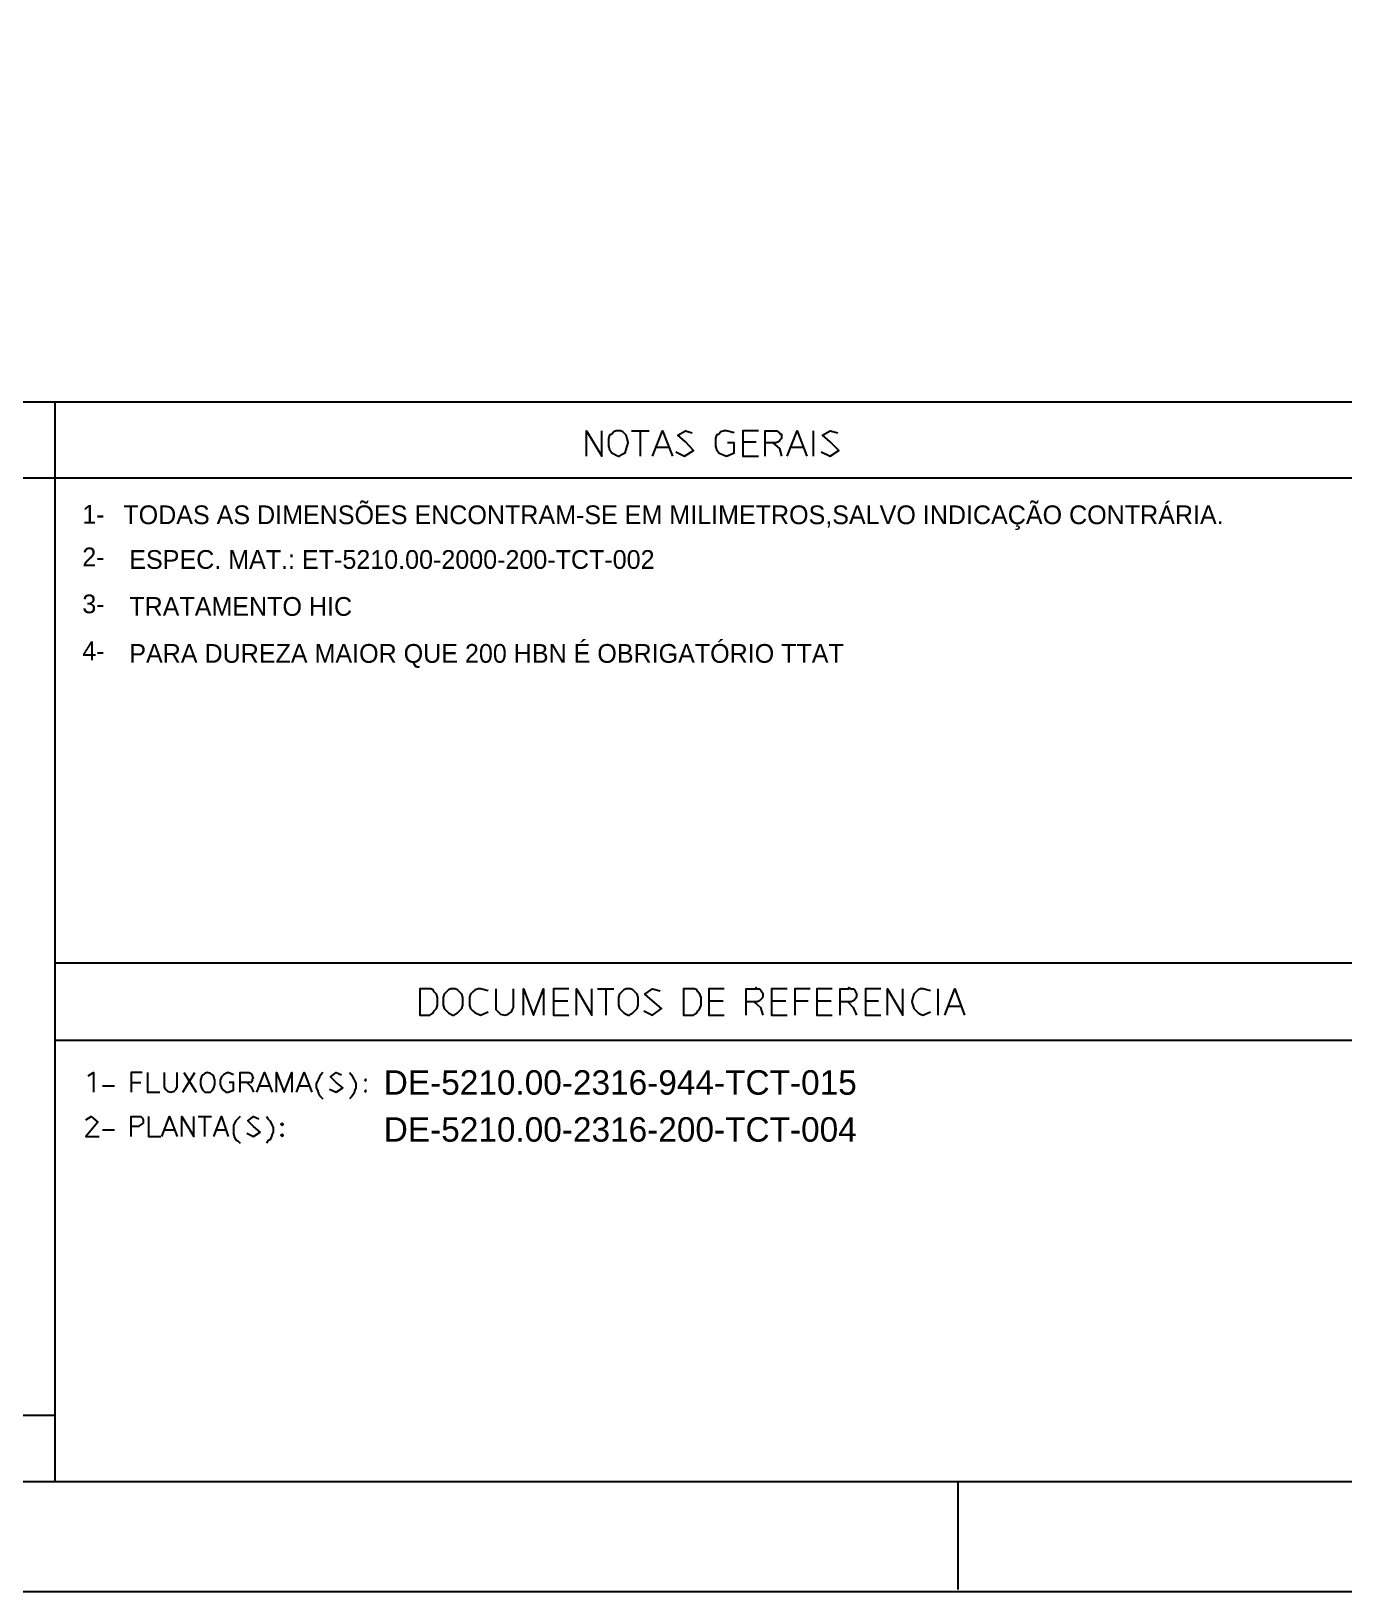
# Model space of a CAD drawing. Extents: x 0 to 597, y 0 to 422.
# Drawn here: x 139.8 to 258.9, y 0 to 141.5 of the extents above; entities that cross this region are included whole.
import ezdxf

# ---------------------------------------------------------------- set-up
doc = ezdxf.new("R2010")
doc.units = 0
doc.header["$MEASUREMENT"] = 0
doc.layers.add('GT_1', color=7, linetype='Continuous')
doc.styles.add('HTX1', font='O8116901', dxfattribs={"width": 1.02})

msp = doc.modelspace()

# ---------------------------------------------------------------- linework, layer by layer
at = {"linetype": 'Continuous'}
msp.add_lwpolyline([(0, 421.74), (597.11, 421.74), (597.11, 0), (0, 0)], close=True, dxfattribs=at)
at = {"layer": 'GT_1', "flags": 128}
for points in [[(25, 10), (583.8, 10), (583.8, 409.8)], [(453.8, 107.9), (25, 107.9)], [(142, 107.9), (142, 10)], [(190.2, 103), (190.2, 105.3), (191.6, 103), (191.6, 105.3)], [(193.2, 103), (193.3, 103.1), (193.5, 103.2), (193.7, 103.3), (193.8, 103.6), (193.9, 103.9), (194, 104.2), (193.9, 104.6), (193.8, 104.9), (193.7, 105), (193.5, 105.2), (193.3, 105.3), (193.1, 105.3), (192.9, 105.3), (192.7, 105.2), (192.5, 105), (192.3, 104.9), (192.2, 104.6), (192.2, 104.2), (192.2, 103.9), (192.3, 103.6), (192.5, 103.3), (192.7, 103.2), (192.9, 103.1), (193.1, 103), (193.2, 103)], [(194.3, 105.3), (195.9, 105.3)], [(195.1, 103), (195.1, 105.3)], [(196.2, 103), (197.1, 105.3), (198, 103)], [(198.3, 103.4), (199.1, 103), (199.9, 103.5), (199.2, 104.3), (198.5, 104.9), (199.2, 105.3), (199.8, 105.1)], [(203.6, 105.1), (202.9, 105.3), (202.7, 105.3), (202.4, 105.2), (202.2, 105), (202, 104.9), (201.9, 104.6), (201.9, 104.2), (201.9, 103.9), (202, 103.6), (202.2, 103.3), (202.4, 103.2), (202.7, 103.1), (202.9, 103), (203.6, 103.3), (203.6, 104.2), (203, 104.2)], [(205.8, 105.3), (204.4, 105.3), (204.4, 103), (205.8, 103)], [(206.4, 103), (206.4, 105.3), (207.3, 105.3), (207.5, 105.3), (207.6, 105.2), (207.7, 105.1), (207.8, 105), (207.9, 105), (207.9, 104.8), (207.9, 104.6), (207.8, 104.5), (207.7, 104.4), (207.6, 104.3), (207.4, 104.2), (207.3, 104.2), (206.4, 104.2)], [(208.4, 103), (209.3, 105.3), (210.2, 103)], [(210.8, 103), (210.8, 105.3)], [(211.5, 103.4), (212.3, 103), (213.1, 103.5), (212.3, 104.3), (211.6, 104.9), (212.3, 105.3), (213, 105.1)], [(196.5, 103.8), (197.7, 103.8)], [(204.4, 104.3), (205.6, 104.3)], [(207.1, 104.2), (207.7, 103.7), (207.9, 103)], [(208.7, 103.8), (209.9, 103.8)], [(328.9, 101), (25, 101)], [(453.8, 57), (142, 57)], [(176, 52.3), (176.1, 52.4), (176.3, 52.5), (176.4, 52.7), (176.6, 52.9), (176.7, 53.2), (176.7, 53.5), (176.7, 53.9), (176.6, 54.2), (176.4, 54.4), (176.3, 54.6), (176.1, 54.7), (175.9, 54.7), (175.1, 54.7), (175.1, 52.3), (175.9, 52.3), (176, 52.3)], [(178.2, 52.3), (178.3, 52.4), (178.5, 52.5), (178.7, 52.7), (178.9, 52.9), (179, 53.2), (179, 53.5), (179, 53.9), (178.9, 54.2), (178.7, 54.4), (178.5, 54.6), (178.3, 54.7), (178.1, 54.7), (177.9, 54.7), (177.7, 54.6), (177.5, 54.4), (177.3, 54.2), (177.2, 53.9), (177.2, 53.5), (177.2, 53.2), (177.3, 52.9), (177.5, 52.7), (177.7, 52.5), (177.9, 52.4), (178.1, 52.3), (178.2, 52.3)], [(181.3, 54.5), (180.6, 54.7), (180.4, 54.7), (180.1, 54.6), (179.9, 54.4), (179.7, 54.2), (179.6, 53.9), (179.6, 53.5), (179.6, 53.2), (179.7, 52.9), (179.9, 52.7), (180.1, 52.5), (180.4, 52.4), (180.6, 52.3), (181.3, 52.6)], [(182, 54.7), (182, 53), (182, 52.8), (182.2, 52.6), (182.4, 52.4), (182.8, 52.3), (183.1, 52.4), (183.4, 52.6), (183.5, 52.8), (183.6, 53), (183.6, 54.7)], [(184.5, 52.3), (184.5, 54.7), (185.4, 52.3), (186.3, 54.7), (186.3, 52.3)], [(188.6, 54.7), (187.2, 54.7), (187.2, 52.3), (188.6, 52.3)], [(189.3, 52.3), (189.3, 54.7), (190.7, 52.3), (190.7, 54.7)], [(191.2, 54.7), (192.7, 54.7)], [(192, 52.3), (192, 54.7)], [(194.1, 52.3), (194.2, 52.4), (194.4, 52.5), (194.6, 52.7), (194.8, 52.9), (194.9, 53.2), (194.9, 53.5), (194.9, 53.9), (194.8, 54.2), (194.6, 54.4), (194.4, 54.6), (194.2, 54.7), (194, 54.7), (193.8, 54.7), (193.6, 54.6), (193.4, 54.4), (193.2, 54.2), (193.1, 53.9), (193.1, 53.5), (193.1, 53.2), (193.2, 52.9), (193.4, 52.7), (193.6, 52.5), (193.8, 52.4), (194, 52.3), (194.1, 52.3)], [(195.4, 52.7), (196.2, 52.3), (197, 52.9), (196.2, 53.6), (195.5, 54.2), (196.2, 54.7), (196.9, 54.5)], [(199.9, 52.3), (200, 52.4), (200.2, 52.5), (200.3, 52.7), (200.5, 52.9), (200.6, 53.2), (200.6, 53.5), (200.6, 53.9), (200.5, 54.2), (200.3, 54.4), (200.2, 54.6), (200, 54.7), (199.8, 54.7), (199, 54.7), (199, 52.3), (199.8, 52.3), (199.9, 52.3)], [(202.7, 54.7), (201.3, 54.7), (201.3, 52.3), (202.7, 52.3)], [(204.7, 52.3), (204.7, 54.7), (205.6, 54.7), (205.6, 54.8), (205.7, 54.7), (205.9, 54.7), (206, 54.6), (206.1, 54.4), (206.2, 54.3), (206.2, 54.1), (206.2, 54), (206.1, 53.8), (206, 53.7), (205.9, 53.6), (205.7, 53.5), (205.6, 53.5), (204.7, 53.5)], [(208.4, 54.7), (207, 54.7), (207, 52.3), (208.4, 52.3)], [(210.5, 54.7), (209.1, 54.7), (209.1, 52.3)], [(212.5, 54.7), (211.1, 54.7), (211.1, 52.3), (212.5, 52.3)], [(213.2, 52.3), (213.2, 54.7), (214, 54.7), (214, 54.8), (214.2, 54.7), (214.4, 54.7), (214.5, 54.6), (214.6, 54.4), (214.7, 54.3), (214.7, 54.1), (214.7, 54), (214.6, 53.8), (214.5, 53.7), (214.4, 53.6), (214.2, 53.5), (214, 53.5), (213.2, 53.5)], [(216.9, 54.7), (215.5, 54.7), (215.5, 52.3), (216.9, 52.3)], [(217.5, 52.3), (217.5, 54.7), (218.9, 52.3), (218.9, 54.7)], [(221.4, 54.5), (220.7, 54.7), (220.5, 54.7), (220.3, 54.6), (220.1, 54.4), (219.9, 54.2), (219.8, 53.9), (219.7, 53.5), (219.8, 53.2), (219.9, 52.9), (220.1, 52.7), (220.3, 52.5), (220.5, 52.4), (220.7, 52.3), (221.4, 52.6)], [(222.1, 52.3), (222.1, 54.7)], [(222.7, 52.3), (223.6, 54.7), (224.5, 52.3)], [(187.2, 53.6), (188.5, 53.6)], [(201.3, 53.6), (202.6, 53.6)], [(205.4, 53.5), (206, 53), (206.2, 52.3)], [(207, 53.6), (208.3, 53.6)], [(209.1, 53.6), (210.3, 53.6)], [(211.1, 53.6), (212.4, 53.6)], [(213.9, 53.5), (214.4, 53), (214.7, 52.3)], [(215.5, 53.6), (216.7, 53.6)], [(223, 53.1), (224.2, 53.1)], [(453.8, 50), (142, 50)], [(145, 46.8), (145.5, 47.1), (145.5, 45.3)], [(149.9, 47.1), (148.9, 47.1), (148.9, 45.3)], [(150.4, 47.1), (150.4, 45.3), (151.5, 45.3)], [(151.9, 47.1), (151.9, 45.8), (152, 45.6), (152.2, 45.4), (152.5, 45.3), (152.8, 45.4), (153, 45.6), (153.1, 45.8), (153.1, 47.1)], [(153.6, 45.3), (154.7, 47.1)], [(153.7, 47.1), (154.8, 45.3)], [(155.9, 45.3), (156.1, 45.3), (156.3, 45.5), (156.4, 45.7), (156.5, 46), (156.5, 46.4), (156.4, 46.7), (156.3, 46.9), (156.1, 47), (155.8, 47.1), (155.6, 47), (155.4, 46.9), (155.3, 46.7), (155.2, 46.4), (155.2, 46), (155.3, 45.7), (155.4, 45.5), (155.6, 45.3), (155.8, 45.3), (155.9, 45.3)], [(158.2, 46.9), (157.7, 47.1), (157.5, 47), (157.3, 46.9), (157.1, 46.7), (157, 46.4), (157, 46), (157.1, 45.7), (157.3, 45.5), (157.5, 45.3), (157.7, 45.3), (158.2, 45.5), (158.2, 46.2), (157.8, 46.2)], [(158.8, 45.3), (158.8, 47.1), (159.5, 47.1), (159.6, 47.1), (159.8, 47), (159.9, 46.9), (159.9, 46.8), (160, 46.6), (159.9, 46.5), (159.9, 46.3), (159.8, 46.2), (159.6, 46.2), (159.5, 46.2), (158.8, 46.2)], [(160.3, 45.3), (161, 47.1), (161.7, 45.3)], [(162.1, 45.3), (162.1, 47.1), (162.8, 45.3), (163.5, 47.1), (163.5, 45.3)], [(163.9, 45.3), (164.6, 47.1), (165.3, 45.3)], [(166.3, 47.1), (166.1, 46.9), (166, 46.7), (165.9, 46.5), (165.8, 46.3), (165.7, 46.1), (165.7, 45.9), (165.7, 45.7), (165.8, 45.5), (165.9, 45.2), (166, 45), (166.1, 44.9), (166.3, 44.7)], [(166.9, 45.6), (167.5, 45.3), (168.1, 45.7), (167.5, 46.2), (167, 46.7), (167.5, 47.1), (168, 46.9)], [(168.7, 47.1), (168.9, 46.9), (169, 46.7), (169.1, 46.5), (169.2, 46.3), (169.3, 46.1), (169.3, 45.9), (169.3, 45.7), (169.2, 45.5), (169.1, 45.2), (169, 45), (168.9, 44.9), (168.7, 44.7)], [(146.3, 45.9), (147.4, 45.9)], [(148.9, 46.2), (149.8, 46.2)], [(159.4, 46.2), (159.8, 45.8), (160, 45.3)], [(160.5, 45.9), (161.4, 45.9)], [(164.1, 45.9), (165, 45.9)], [(170.2, 46.3), (170.2, 46.4), (170.2, 46.5), (170.1, 46.4), (170.2, 46.3)], [(170.2, 45.3), (170.2, 45.4), (170.2, 45.5), (170.1, 45.4), (170.2, 45.3)], [(144.8, 42.8), (145.3, 43.1), (145.9, 42.6), (144.8, 41.3), (146, 41.3)], [(148.9, 41.3), (148.9, 43.1), (149.6, 43.1), (149.8, 43.1), (149.9, 43), (150, 42.8), (150, 42.7), (150, 42.5), (149.9, 42.4), (149.7, 42.3), (149.6, 42.2), (148.9, 42.2)], [(150.5, 43.1), (150.5, 41.3), (151.6, 41.3)], [(151.7, 41.3), (152.4, 43.1), (153.1, 41.3)], [(153.5, 41.3), (153.5, 43.1), (154.6, 41.3), (154.6, 43.1)], [(155, 43.1), (156.2, 43.1)], [(155.6, 41.3), (155.6, 43.1)], [(156.4, 41.3), (157.1, 43.1), (157.7, 41.3)], [(158.8, 43.1), (158.6, 42.9), (158.4, 42.7), (158.3, 42.5), (158.2, 42.3), (158.2, 42.1), (158.2, 41.9), (158.2, 41.7), (158.2, 41.5), (158.3, 41.2), (158.4, 41), (158.6, 40.9), (158.8, 40.7)], [(159.4, 41.6), (160, 41.3), (160.6, 41.7), (160, 42.2), (159.5, 42.7), (160, 43.1), (160.5, 42.9)], [(161.2, 43.1), (161.3, 42.9), (161.5, 42.7), (161.6, 42.5), (161.7, 42.3), (161.8, 42.1), (161.8, 41.9), (161.8, 41.7), (161.7, 41.5), (161.6, 41.2), (161.5, 41), (161.3, 40.9), (161.2, 40.7)], [(162.6, 42.3), (162.7, 42.4), (162.6, 42.5), (162.5, 42.4), (162.6, 42.3)], [(146.3, 41.9), (147.4, 41.9)], [(152, 41.9), (152.9, 41.9)], [(156.6, 41.9), (157.5, 41.9)], [(162.6, 41.3), (162.7, 41.4), (162.6, 41.5), (162.5, 41.4), (162.6, 41.3)], [(142, 16), (25, 16)], [(223.9, 0.2), (223.9, 10)]]:
    msp.add_lwpolyline(points, dxfattribs=at)

# ---------------------------------------------------------------- texts
at = {"layer": 'GT_1', "style": 'HTX1'}
for s, p in [('1-', (144.485, 96.867)), ('TODAS AS DIMENSÕES ENCONTRAM-SE EM MILIMETROS,SALVO INDICAÇÃO CONTRÁRIA.', (148.205, 96.83)), ('2-', (144.485, 93.01)), ('ESPEC. MAT.: ET-5210.00-2000-200-TCT-002', (148.745, 92.777)), ('3-', (144.485, 88.75)), ('TRATAMENTO HIC', (148.745, 88.517)), ('PARA DUREZA MAIOR QUE 200 HBN É OBRIGATÓRIO TTAT', (148.745, 84.257)), ('4-', (144.485, 84.49))]:
    msp.add_text(s, height=1.7, dxfattribs=at).set_placement(p)
at = {"layer": 'GT_1', "style": 'HTX1', "width": 1.02}
for s, p in [('DE-5210.00-2316-944-TCT-015', (171.82, 45.085)), ('DE-5210.00-2316-200-TCT-004', (171.82, 40.825))]:
    msp.add_text(s, height=2.21875, dxfattribs=at).set_placement(p)

doc.saveas('drawing.dxf')
